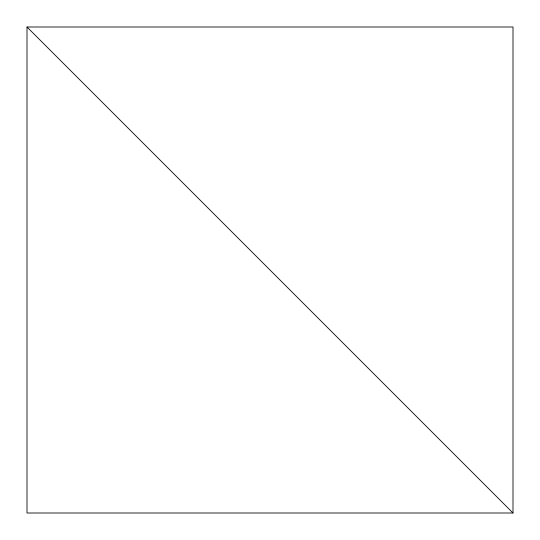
<?xml version="1.0" encoding="UTF-8"?>
<svg xmlns="http://www.w3.org/2000/svg" width="540" height="540" viewBox="0 0 540 540"><rect width="100%" height="100%" fill="white"/><g stroke="black" fill="none" stroke-linecap="round" stroke-linejoin="round"><path stroke-width="0.81" d="M27 27L513 27L513 513L27 513L27 27L513 513"/></g></svg>
